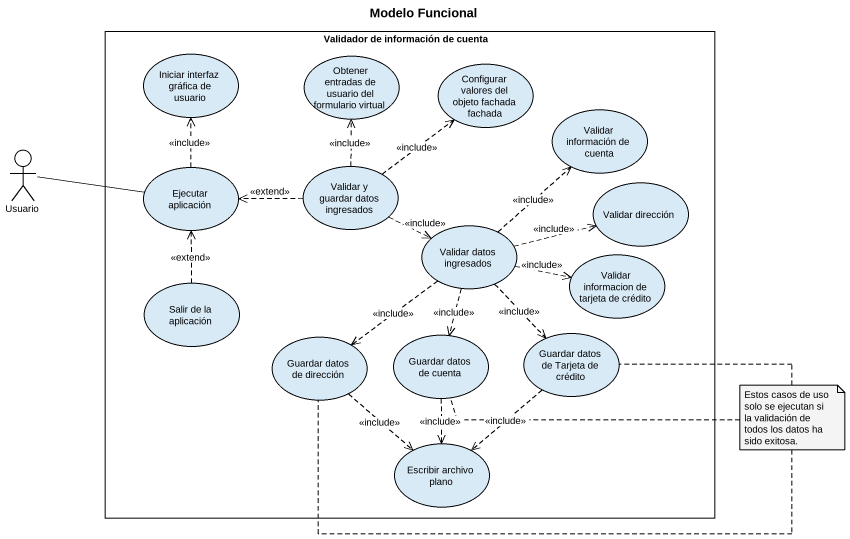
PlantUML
@startuml
title Modelo Funcional
rectangle "Validador de información de cuenta" as Validador_de_información_de {
  usecase "Iniciar interfaz gráfica de usuario" as Iniciar_interfaz_gráfica_de
  usecase "Obtener entradas de usuario del formulario virtual" as Obtener_entradas_de_usuario
  usecase "Configurar valores del objeto fachada fachada" as Configurar_valores_del
  usecase "Validar información de cuenta" as Validar_información_de
  usecase "Ejecutar aplicación" as Ejecutar_aplicación
  usecase "Validar y guardar datos ingresados" as Validar_y_guardar_datos
  usecase "Validar dirección" as Validar_dirección
  usecase "Validar datos ingresados" as Validar_datos_ingresados
  usecase "Validar informacion de tarjeta de crédito" as Validar_informacion_de
  usecase "Salir de la aplicación" as Salir_de_la_aplicación
  usecase "Guardar datos de dirección" as Guardar_datos_de_dirección
  usecase "Guardar datos de cuenta" as Guardar_datos_de_cuenta
  usecase "Guardar datos de Tarjeta de crédito" as Guardar_datos_de_Tarjeta_de
  usecase "Escribir archivo plano" as Escribir_archivo_plano
}
actor Usuario
Usuario -right- Ejecutar_aplicación
Ejecutar_aplicación .up.> Iniciar_interfaz_gráfica_de : <<include>>
Validar_y_guardar_datos .up.> Obtener_entradas_de_usuario : <<include>>
Validar_y_guardar_datos .up.> Configurar_valores_del : <<include>>
Validar_y_guardar_datos .left.> Ejecutar_aplicación : <<extend>>
Validar_y_guardar_datos .right.> Validar_datos_ingresados : <<include>>
Validar_datos_ingresados .up.> Validar_información_de : <<include>>
Validar_datos_ingresados .right.> Validar_dirección : <<include>>
Validar_datos_ingresados .right.> Validar_informacion_de : <<include>>
Validar_datos_ingresados ..> Guardar_datos_de_dirección : <<include>>
Validar_datos_ingresados ..> Guardar_datos_de_cuenta : <<include>>
Validar_datos_ingresados ..> Guardar_datos_de_Tarjeta_de : <<include>>
Salir_de_la_aplicación .up.> Ejecutar_aplicación : <<extend>>
Guardar_datos_de_dirección ..> Escribir_archivo_plano : <<include>>
Guardar_datos_de_cuenta ..> Escribir_archivo_plano : <<include>>
Guardar_datos_de_Tarjeta_de ..> Escribir_archivo_plano : <<include>>
note as N1
  Estos casos de uso solo se ejecutan si la validación de todos los datos ha sido exitosa.
end note
N1 .. Guardar_datos_de_Tarjeta_de
N1 .. Guardar_datos_de_cuenta
N1 .. Guardar_datos_de_dirección
@enduml
